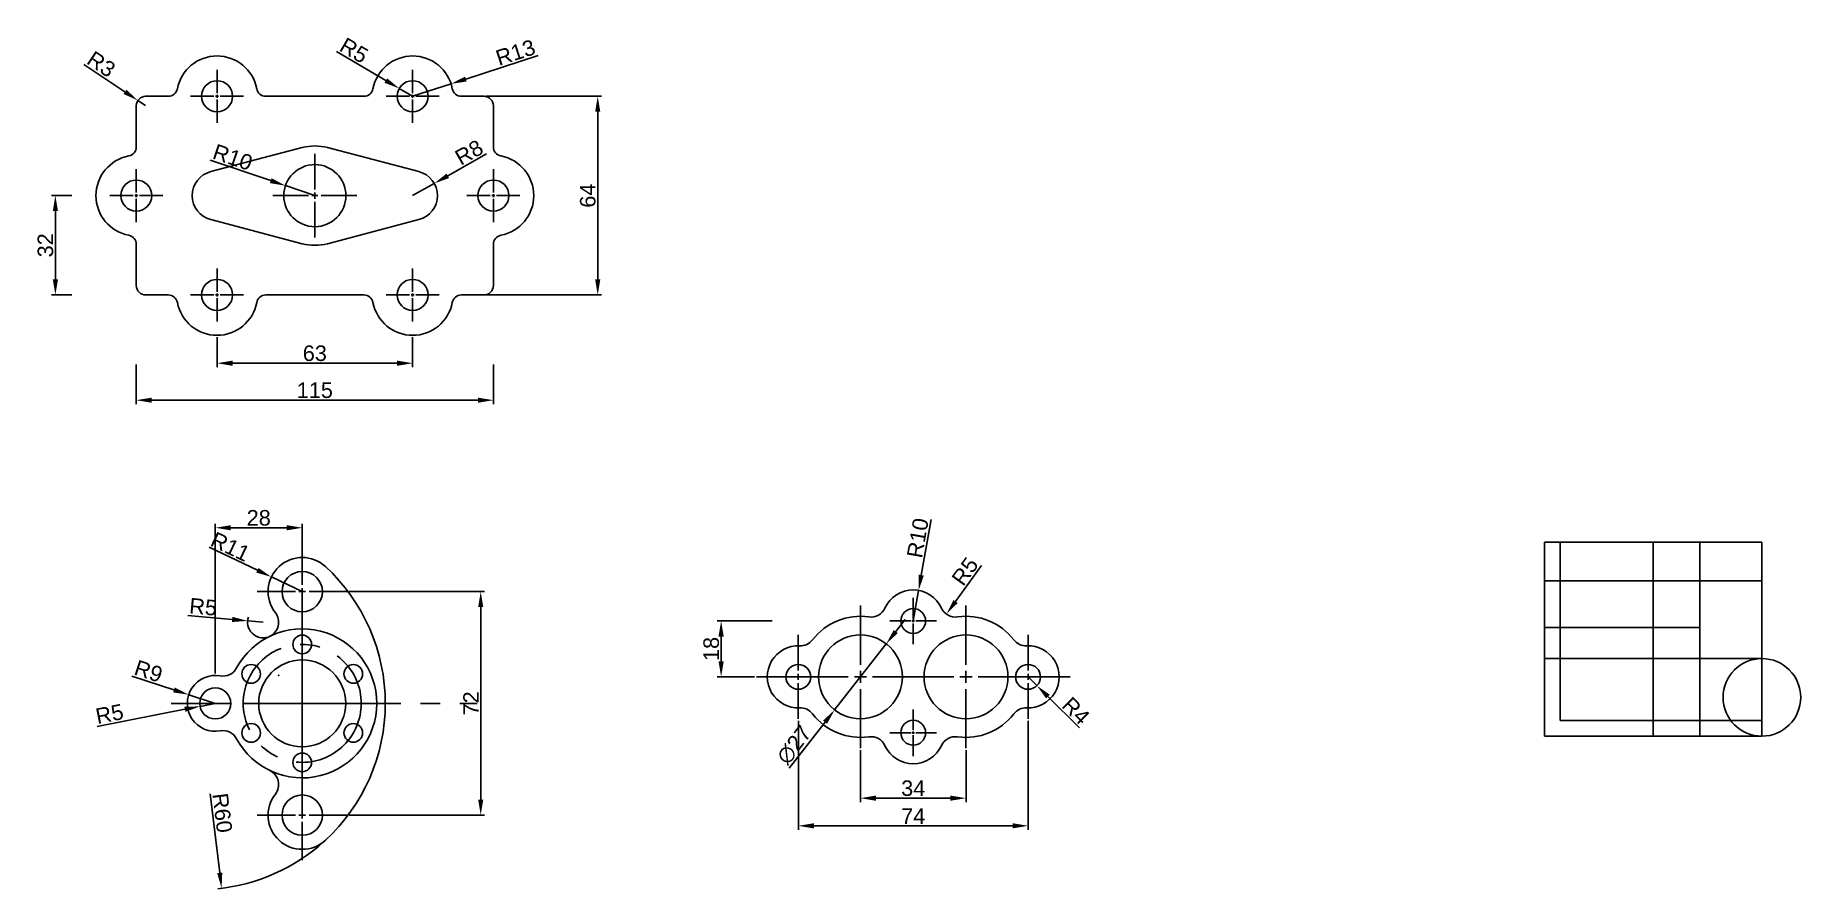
# Model space of a CAD drawing. Header units: millimetres. Extents: x 27 to 596, y 27 to 302.
import ezdxf

# ---------------------------------------------------------------- set-up
doc = ezdxf.new("R2010")
doc.units = ezdxf.units.MM
doc.linetypes.add('CENTER', pattern=[50.8, 31.75, -6.35, 6.35, -6.35])
doc.linetypes.add('CENTER2', pattern=[28.575, 19.05, -3.175, 3.175, -3.175])
for name, color, linetype in [('CENTER LINE', 1, 'CENTER'), ('CIRCLE', 3, 'Continuous'), ('DIM', 2, 'Continuous'), ('LINE', 6, 'Continuous')]:
    doc.layers.add(name, color=color, linetype=linetype)
doc.styles.get("Standard").update_dxf_attribs({"font": 'arial.ttf'})
doc.dimstyles.new('ISO-25', dxfattribs={"dimtxt": 5, "dimasz": 5, "dimexe": 1.25, "dimexo": 0.625, "dimtad": 1, "dimtxsty": 'Standard', "dimcen": 2.5, "dimadec": 0, "dimazin": 0, "dimtfac": 1, "dimtmove": 0, "dimatfit": 3, "dimfxl": 1, "dimarcsym": 0})

# ---------------------------------------------------------------- blocks, each defined once
blk = doc.blocks.new('*U1')
at = {"layer": 'CENTER LINE', "color": 0, "linetype": 'CENTER2', "transparency": 16777216}
for p, q in [((0, 2.2), (0, 14.5)), ((-14.5, 0), (-2.2, 0)), ((2.2, 0), (14.5, 0)), ((0, -14.5), (0, -2.2))]:
    blk.add_line(p, q, dxfattribs=at)
at = {"layer": 'CENTER LINE', "color": 0, "linetype": 'Continuous', "transparency": 16777216}
for p, q in [((-1.1, 0), (1.1, 0)), ((0, -1.1), (0, 1.1))]:
    blk.add_line(p, q, dxfattribs=at)
blk = doc.blocks.new('*U2')
at = {"layer": 'CENTER LINE', "color": 0, "linetype": 'CENTER2', "transparency": 16777216}
for p, q in [((0, 2.2), (0, 14.5)), ((-14.5, 0), (-2.2, 0)), ((2.2, 0), (14.5, 0)), ((0, -14.5), (0, -2.2))]:
    blk.add_line(p, q, dxfattribs=at)
at = {"layer": 'CENTER LINE', "color": 0, "linetype": 'Continuous', "transparency": 16777216}
for p, q in [((-1.1, 0), (1.1, 0)), ((0, -1.1), (0, 1.1))]:
    blk.add_line(p, q, dxfattribs=at)
blk = doc.blocks.new('*U3')
blk.add_circle((0, 0), 3)
blk = doc.blocks.new('*U4')
at = {"layer": 'CIRCLE', "color": 0, "linetype": 'ByBlock', "lineweight": -2, "transparency": 16777216}
for p, rotation in [((3238.5, 2474.45), 180), ((3222.04, 2464.95), 240), ((3254.95, 2464.95), 120), ((3222.04, 2445.95), 300.0000000000001), ((3254.95, 2445.95), 59.99999999999999)]:
    blk.add_blockref('*U3', p, dxfattribs=dict(at, rotation=rotation))
blk.add_blockref('*U3', (3238.5, 2436.45), dxfattribs=at)
blk = doc.blocks.new('*D5')
at = {"layer": 'Defpoints', "color": 0, "transparency": 16777216}
for p in [(127.92, 122.71), (170.91, 122.71), (127.92, 50.71)]:
    blk.add_point(p, dxfattribs=at)
at = {"layer": 'DIM', "color": 0, "lineweight": -2, "transparency": 16777216}
for p, q in [((128.55, 122.71), (172.16, 122.71)), ((170.91, 55.71), (170.91, 117.71)), ((128.55, 50.71), (172.16, 50.71))]:
    blk.add_line(p, q, dxfattribs=at)
at = {"layer": 'DIM', "color": 0, "transparency": 16777216}
for points in [[(170.08, 117.71), (171.74, 117.71), (170.91, 122.71)], [(170.08, 55.71), (171.74, 55.71), (170.91, 50.71)]]:
    blk.add_solid(points, dxfattribs=at)
at = {"layer": 'DIM', "color": 0, "transparency": 16777216, "insert": (167.78, 86.71), "char_height": 5, "attachment_point": 5, "rotation": 90}
blk.add_mtext('72', dxfattribs=at)
blk = doc.blocks.new('*D6')
at = {"layer": 'Defpoints', "color": 0, "transparency": 16777216}
for p in [(113.42, 143.28), (113.42, 133.71), (85.42, 95.71)]:
    blk.add_point(p, dxfattribs=at)
at = {"layer": 'DIM', "color": 0, "lineweight": -2, "transparency": 16777216}
for p, q in [((85.42, 96.33), (85.42, 144.53)), ((90.42, 143.28), (108.42, 143.28)), ((113.42, 134.33), (113.42, 144.53))]:
    blk.add_line(p, q, dxfattribs=at)
at = {"layer": 'DIM', "color": 0, "transparency": 16777216}
for points in [[(90.42, 144.12), (90.42, 142.45), (85.42, 143.28)], [(108.42, 144.12), (108.42, 142.45), (113.42, 143.28)]]:
    blk.add_solid(points, dxfattribs=at)
at = {"layer": 'DIM', "color": 0, "transparency": 16777216, "insert": (99.42, 146.46), "char_height": 5, "attachment_point": 5}
blk.add_mtext('28', dxfattribs=at)
blk = doc.blocks.new('*D7')
at = {"layer": 'Defpoints', "color": 0, "transparency": 16777216}
for p in [(103.49, 127.44), (113.42, 122.71)]:
    blk.add_point(p, dxfattribs=at)
at = {"layer": 'DIM', "color": 0, "lineweight": -2, "transparency": 16777216}
for p, q in [((83.42, 137), (98.98, 129.59)), ((113.42, 122.71), (103.49, 127.44))]:
    blk.add_line(p, q, dxfattribs=at)
at = {"layer": 'DIM', "color": 0, "transparency": 16777216}
blk.add_solid([(99.33, 130.34), (98.62, 128.84), (103.49, 127.44)], dxfattribs=at)
at = {"layer": 'DIM', "color": 0, "transparency": 16777216, "insert": (90.29, 137.2), "char_height": 5, "attachment_point": 5, "rotation": 334.5293}
blk.add_mtext('R11', dxfattribs=at)
blk = doc.blocks.new('*D8')
at = {"layer": 'Defpoints', "color": 0, "transparency": 16777216}
for p in [(95.85, 113.29), (100.83, 112.83)]:
    blk.add_point(p, dxfattribs=at)
at = {"layer": 'DIM', "color": 0, "lineweight": -2, "transparency": 16777216}
for p, q in [((76.58, 115.06), (90.87, 113.75)), ((100.83, 112.83), (95.85, 113.29))]:
    blk.add_line(p, q, dxfattribs=at)
blk.add_arc((100.83, 112.83), 5, 160.4176, 288.5664, dxfattribs=at)
at = {"layer": 'DIM', "color": 0, "transparency": 16777216}
blk.add_solid([(90.95, 114.58), (90.8, 112.92), (95.85, 113.29)], dxfattribs=at)
at = {"layer": 'DIM', "color": 0, "transparency": 16777216, "insert": (81.53, 117.79), "char_height": 5, "attachment_point": 5, "rotation": 354.7415}
blk.add_mtext('R5', dxfattribs=at)
blk = doc.blocks.new('*D9')
at = {"layer": 'Defpoints', "color": 0, "transparency": 16777216}
for p in [(76.86, 89.5), (85.42, 86.71)]:
    blk.add_point(p, dxfattribs=at)
at = {"layer": 'DIM', "color": 0, "lineweight": -2, "transparency": 16777216}
for p, q in [((58.49, 95.48), (72.11, 91.04)), ((85.42, 86.71), (76.86, 89.5))]:
    blk.add_line(p, q, dxfattribs=at)
at = {"layer": 'DIM', "color": 0, "transparency": 16777216}
blk.add_solid([(72.37, 91.84), (71.85, 90.25), (76.86, 89.5)], dxfattribs=at)
at = {"layer": 'DIM', "color": 0, "transparency": 16777216, "insert": (63.91, 97.06), "char_height": 5, "attachment_point": 5, "rotation": 341.9529}
blk.add_mtext('R9', dxfattribs=at)
blk = doc.blocks.new('*D10')
at = {"layer": 'Defpoints', "color": 0, "transparency": 16777216}
for p in [(80.51, 85.75), (85.42, 86.71)]:
    blk.add_point(p, dxfattribs=at)
at = {"layer": 'DIM', "color": 0, "lineweight": -2, "transparency": 16777216}
for p, q in [((85.42, 86.71), (80.51, 85.75)), ((47.37, 79.3), (75.61, 84.8))]:
    blk.add_line(p, q, dxfattribs=at)
at = {"layer": 'DIM', "color": 0, "transparency": 16777216}
blk.add_solid([(75.45, 85.61), (75.76, 83.98), (80.51, 85.75)], dxfattribs=at)
at = {"layer": 'DIM', "color": 0, "transparency": 16777216, "insert": (51.36, 83.3), "char_height": 5, "attachment_point": 5, "rotation": 11.023}
blk.add_mtext('R5', dxfattribs=at)
blk = doc.blocks.new('*D11')
at = {"layer": 'Defpoints', "color": 0, "transparency": 16777216}
for p in [(80.18, 86.71), (87.45, 27.15)]:
    blk.add_point(p, dxfattribs=at)
at = {"layer": 'DIM', "color": 0, "lineweight": -2, "transparency": 16777216}
blk.add_line((83.74, 57.59), (86.85, 32.11), dxfattribs=at)
blk.add_arc((80.18, 86.71), 60, 275.769, 312.1218, dxfattribs=at)
at = {"layer": 'DIM', "color": 0, "transparency": 16777216}
blk.add_solid([(87.67, 32.21), (86.02, 32.01), (87.45, 27.15)], dxfattribs=at)
at = {"layer": 'DIM', "color": 0, "transparency": 16777216, "insert": (87.69, 51.43), "char_height": 5, "attachment_point": 5, "rotation": 276.9627}
blk.add_mtext('R60', dxfattribs=at)
blk = doc.blocks.new('*U12')
at = {"layer": 'CENTER LINE', "color": 0, "linetype": 'CENTER2', "transparency": 16777216}
for p, q in [((0, 3.9), (0, 23)), ((-23, 0), (-3.9, 0)), ((3.9, 0), (23, 0)), ((0, -23), (0, -3.9))]:
    blk.add_line(p, q, dxfattribs=at)
at = {"layer": 'CENTER LINE', "color": 0, "linetype": 'Continuous', "transparency": 16777216}
for p, q in [((-1.95, 0), (1.95, 0)), ((0, -1.95), (0, 1.95))]:
    blk.add_line(p, q, dxfattribs=at)
blk = doc.blocks.new('*U13')
at = {"layer": 'CENTER LINE', "color": 0, "linetype": 'CENTER2', "transparency": 16777216}
for p, q in [((0, 2), (0, 13.5)), ((-13.5, 0), (-2, 0)), ((2, 0), (13.5, 0)), ((0, -13.5), (0, -2))]:
    blk.add_line(p, q, dxfattribs=at)
at = {"layer": 'CENTER LINE', "color": 0, "linetype": 'Continuous', "transparency": 16777216}
for p, q in [((-1, 0), (1, 0)), ((0, -1), (0, 1))]:
    blk.add_line(p, q, dxfattribs=at)
blk = doc.blocks.new('*U14')
at = {"layer": 'CENTER LINE', "color": 0, "linetype": 'CENTER2', "transparency": 16777216}
for p, q in [((0, 3.9), (0, 23)), ((-23, 0), (-3.9, 0)), ((3.9, 0), (23, 0)), ((0, -23), (0, -3.9))]:
    blk.add_line(p, q, dxfattribs=at)
at = {"layer": 'CENTER LINE', "color": 0, "linetype": 'Continuous', "transparency": 16777216}
for p, q in [((-1.95, 0), (1.95, 0)), ((0, -1.95), (0, 1.95))]:
    blk.add_line(p, q, dxfattribs=at)
blk = doc.blocks.new('*U15')
at = {"layer": 'CENTER LINE', "color": 0, "linetype": 'CENTER2', "transparency": 16777216}
for p, q in [((0, 2), (0, 13.5)), ((-13.5, 0), (-2, 0)), ((2, 0), (13.5, 0)), ((0, -13.5), (0, -2))]:
    blk.add_line(p, q, dxfattribs=at)
at = {"layer": 'CENTER LINE', "color": 0, "linetype": 'Continuous', "transparency": 16777216}
for p, q in [((-1, 0), (1, 0)), ((0, -1), (0, 1))]:
    blk.add_line(p, q, dxfattribs=at)
blk = doc.blocks.new('*U16')
at = {"layer": 'CENTER LINE', "color": 0, "linetype": 'CENTER2', "transparency": 16777216}
for p, q in [((0, 0.8), (0, 7.5)), ((-7.5, 0), (-0.8, 0)), ((0.8, 0), (7.5, 0)), ((0, -7.5), (0, -0.8))]:
    blk.add_line(p, q, dxfattribs=at)
at = {"layer": 'CENTER LINE', "color": 0, "linetype": 'Continuous', "transparency": 16777216}
for p, q in [((-0.4, 0), (0.4, 0)), ((0, -0.4), (0, 0.4))]:
    blk.add_line(p, q, dxfattribs=at)
blk = doc.blocks.new('*U17')
at = {"layer": 'CENTER LINE', "color": 0, "linetype": 'CENTER2', "transparency": 16777216}
for p, q in [((0, 0.8), (0, 7.5)), ((-7.5, 0), (-0.8, 0)), ((0.8, 0), (7.5, 0)), ((0, -7.5), (0, -0.8))]:
    blk.add_line(p, q, dxfattribs=at)
at = {"layer": 'CENTER LINE', "color": 0, "linetype": 'Continuous', "transparency": 16777216}
for p, q in [((-0.4, 0), (0.4, 0)), ((0, -0.4), (0, 0.4))]:
    blk.add_line(p, q, dxfattribs=at)
blk = doc.blocks.new('*D18')
at = {"layer": 'Defpoints', "color": 0, "transparency": 16777216}
for p in [(273.21, 81.75), (347.21, 81.75), (347.21, 47.27)]:
    blk.add_point(p, dxfattribs=at)
at = {"layer": 'DIM', "color": 0, "lineweight": -2, "transparency": 16777216}
for p, q in [((273.21, 81.13), (273.21, 46.02)), ((347.21, 81.13), (347.21, 46.02)), ((278.21, 47.27), (342.21, 47.27))]:
    blk.add_line(p, q, dxfattribs=at)
at = {"layer": 'DIM', "color": 0, "transparency": 16777216}
for points in [[(278.21, 48.1), (278.21, 46.43), (273.21, 47.27)], [(342.21, 48.1), (342.21, 46.43), (347.21, 47.27)]]:
    blk.add_solid(points, dxfattribs=at)
at = {"layer": 'DIM', "color": 0, "transparency": 16777216, "insert": (310.21, 50.39), "char_height": 5, "attachment_point": 5}
blk.add_mtext('74', dxfattribs=at)
blk = doc.blocks.new('*D19')
at = {"layer": 'Defpoints', "color": 0, "transparency": 16777216}
for p in [(293.21, 72.25), (327.21, 72.25), (327.21, 56.18)]:
    blk.add_point(p, dxfattribs=at)
at = {"layer": 'DIM', "color": 0, "lineweight": -2, "transparency": 16777216}
for p, q in [((293.21, 71.63), (293.21, 54.93)), ((327.21, 71.63), (327.21, 54.93)), ((298.21, 56.18), (322.21, 56.18))]:
    blk.add_line(p, q, dxfattribs=at)
at = {"layer": 'DIM', "color": 0, "transparency": 16777216}
for points in [[(298.21, 57.01), (298.21, 55.34), (293.21, 56.18)], [(322.21, 57.01), (322.21, 55.34), (327.21, 56.18)]]:
    blk.add_solid(points, dxfattribs=at)
at = {"layer": 'DIM', "color": 0, "transparency": 16777216, "insert": (310.21, 59.36), "char_height": 5, "attachment_point": 5}
blk.add_mtext('34', dxfattribs=at)
blk = doc.blocks.new('*D20')
at = {"layer": 'Defpoints', "color": 0, "transparency": 16777216}
for p in [(265.36, 113.25), (248.34, 95.25), (259.71, 95.25)]:
    blk.add_point(p, dxfattribs=at)
at = {"layer": 'DIM', "color": 0, "lineweight": -2, "transparency": 16777216}
for p, q in [((264.74, 113.25), (247.09, 113.25)), ((248.34, 108.25), (248.34, 100.25)), ((259.08, 95.25), (247.09, 95.25))]:
    blk.add_line(p, q, dxfattribs=at)
at = {"layer": 'DIM', "color": 0, "transparency": 16777216}
for points in [[(247.51, 108.25), (249.17, 108.25), (248.34, 113.25)], [(247.51, 100.25), (249.17, 100.25), (248.34, 95.25)]]:
    blk.add_solid(points, dxfattribs=at)
at = {"layer": 'DIM', "color": 0, "transparency": 16777216, "insert": (245.16, 104.25), "char_height": 5, "attachment_point": 5, "rotation": 90}
blk.add_mtext('18', dxfattribs=at)
blk = doc.blocks.new('*D21')
at = {"layer": 'Defpoints', "color": 0, "transparency": 16777216}
for p in [(311.94, 123.1), (310.21, 113.25)]:
    blk.add_point(p, dxfattribs=at)
at = {"layer": 'DIM', "color": 0, "lineweight": -2, "transparency": 16777216}
for p, q in [((315.96, 145.93), (312.81, 128.03)), ((310.21, 113.25), (311.94, 123.1))]:
    blk.add_line(p, q, dxfattribs=at)
at = {"layer": 'DIM', "color": 0, "transparency": 16777216}
blk.add_solid([(311.99, 128.17), (313.63, 127.88), (311.94, 123.1)], dxfattribs=at)
at = {"layer": 'DIM', "color": 0, "transparency": 16777216, "insert": (311.69, 139.99), "char_height": 5, "attachment_point": 5, "rotation": 80.0071}
blk.add_mtext('R10', dxfattribs=at)
blk = doc.blocks.new('*D22')
at = {"layer": 'Defpoints', "color": 0, "transparency": 16777216}
for p in [(323.83, 119.52), (320.92, 115.46)]:
    blk.add_point(p, dxfattribs=at)
at = {"layer": 'DIM', "color": 0, "lineweight": -2, "transparency": 16777216}
blk.add_line((332.2, 131.18), (323.83, 119.52), dxfattribs=at)
at = {"layer": 'DIM', "color": 0, "transparency": 16777216}
blk.add_solid([(323.16, 120.01), (324.51, 119.03), (320.92, 115.46)], dxfattribs=at)
at = {"layer": 'DIM', "color": 0, "transparency": 16777216, "insert": (326.9, 129.23), "char_height": 5, "attachment_point": 5, "rotation": 54.315}
blk.add_mtext('R5', dxfattribs=at)
blk = doc.blocks.new('*D23')
at = {"layer": 'Defpoints', "color": 0, "transparency": 16777216}
for p in [(347.21, 95.25), (350.04, 92.43)]:
    blk.add_point(p, dxfattribs=at)
at = {"layer": 'DIM', "color": 0, "lineweight": -2, "transparency": 16777216}
for p, q in [((347.21, 95.25), (350.04, 92.43)), ((363.73, 78.84), (353.59, 88.91))]:
    blk.add_line(p, q, dxfattribs=at)
at = {"layer": 'DIM', "color": 0, "transparency": 16777216}
blk.add_solid([(354.18, 89.5), (353, 88.32), (350.04, 92.43)], dxfattribs=at)
at = {"layer": 'DIM', "color": 0, "transparency": 16777216, "insert": (362.64, 84.33), "char_height": 5, "attachment_point": 5, "rotation": 315.198}
blk.add_mtext('R4', dxfattribs=at)
blk = doc.blocks.new('*D24')
at = {"layer": 'Defpoints', "color": 0, "transparency": 16777216}
for p in [(301.51, 105.9), (284.9, 84.61)]:
    blk.add_point(p, dxfattribs=at)
at = {"layer": 'DIM', "color": 0, "lineweight": -2, "transparency": 16777216}
for p, q in [((304.58, 109.84), (307.66, 113.78)), ((301.51, 105.9), (284.9, 84.61)), ((270.23, 65.8), (281.83, 80.67))]:
    blk.add_line(p, q, dxfattribs=at)
at = {"layer": 'DIM', "color": 0, "transparency": 16777216}
for points in [[(303.93, 110.35), (305.24, 109.33), (301.51, 105.9)], [(281.17, 81.18), (282.48, 80.15), (284.9, 84.61)]]:
    blk.add_solid(points, dxfattribs=at)
at = {"layer": 'DIM', "color": 0, "transparency": 16777216, "insert": (271.88, 73.3), "char_height": 5, "attachment_point": 5, "rotation": 52.0429}
blk.add_mtext('∅27', dxfattribs=at)
blk = doc.blocks.new('*U30')
at = {"layer": 'CENTER LINE', "color": 0, "linetype": 'CENTER2', "transparency": 16777216}
for p, q in [((0, 1), (0, 8.5)), ((-8.5, 0), (-1, 0)), ((1, 0), (8.5, 0)), ((0, -8.5), (0, -1))]:
    blk.add_line(p, q, dxfattribs=at)
at = {"layer": 'CENTER LINE', "color": 0, "linetype": 'Continuous', "transparency": 16777216}
for p, q in [((-0.5, 0), (0.5, 0)), ((0, -0.5), (0, 0.5))]:
    blk.add_line(p, q, dxfattribs=at)
blk = doc.blocks.new('*U31')
at = {"layer": 'CENTER LINE', "color": 0, "linetype": 'CENTER2', "transparency": 16777216}
for p, q in [((0, 1), (0, 8.5)), ((-8.5, 0), (-1, 0)), ((1, 0), (8.5, 0)), ((0, -8.5), (0, -1))]:
    blk.add_line(p, q, dxfattribs=at)
at = {"layer": 'CENTER LINE', "color": 0, "linetype": 'Continuous', "transparency": 16777216}
for p, q in [((-0.5, 0), (0.5, 0)), ((0, -0.5), (0, 0.5))]:
    blk.add_line(p, q, dxfattribs=at)
blk = doc.blocks.new('*U32')
at = {"layer": 'CENTER LINE', "color": 0, "linetype": 'CENTER2', "transparency": 16777216}
for p, q in [((0, 1), (0, 8.5)), ((-8.5, 0), (-1, 0)), ((1, 0), (8.5, 0)), ((0, -8.5), (0, -1))]:
    blk.add_line(p, q, dxfattribs=at)
at = {"layer": 'CENTER LINE', "color": 0, "linetype": 'Continuous', "transparency": 16777216}
for p, q in [((-0.5, 0), (0.5, 0)), ((0, -0.5), (0, 0.5))]:
    blk.add_line(p, q, dxfattribs=at)
blk = doc.blocks.new('*U33')
at = {"layer": 'CENTER LINE', "color": 0, "linetype": 'CENTER2', "transparency": 16777216}
for p, q in [((0, 2), (0, 13.5)), ((-13.5, 0), (-2, 0)), ((2, 0), (13.5, 0)), ((0, -13.5), (0, -2))]:
    blk.add_line(p, q, dxfattribs=at)
at = {"layer": 'CENTER LINE', "color": 0, "linetype": 'Continuous', "transparency": 16777216}
for p, q in [((-1, 0), (1, 0)), ((0, -1), (0, 1))]:
    blk.add_line(p, q, dxfattribs=at)
blk = doc.blocks.new('*U34')
at = {"layer": 'CENTER LINE', "color": 0, "linetype": 'CENTER2', "transparency": 16777216}
for p, q in [((0, 1), (0, 8.5)), ((-8.5, 0), (-1, 0)), ((1, 0), (8.5, 0)), ((0, -8.5), (0, -1))]:
    blk.add_line(p, q, dxfattribs=at)
at = {"layer": 'CENTER LINE', "color": 0, "linetype": 'Continuous', "transparency": 16777216}
for p, q in [((-0.5, 0), (0.5, 0)), ((0, -0.5), (0, 0.5))]:
    blk.add_line(p, q, dxfattribs=at)
blk = doc.blocks.new('*U35')
at = {"layer": 'CENTER LINE', "color": 0, "linetype": 'CENTER2', "transparency": 16777216}
for p, q in [((0, 1), (0, 8.5)), ((-8.5, 0), (-1, 0)), ((1, 0), (8.5, 0)), ((0, -8.5), (0, -1))]:
    blk.add_line(p, q, dxfattribs=at)
at = {"layer": 'CENTER LINE', "color": 0, "linetype": 'Continuous', "transparency": 16777216}
for p, q in [((-0.5, 0), (0.5, 0)), ((0, -0.5), (0, 0.5))]:
    blk.add_line(p, q, dxfattribs=at)
blk = doc.blocks.new('*U37')
at = {"layer": 'CENTER LINE', "color": 0, "linetype": 'CENTER2', "transparency": 16777216}
for p, q in [((0, 1), (0, 8.5)), ((-8.5, 0), (-1, 0)), ((1, 0), (8.5, 0)), ((0, -8.5), (0, -1))]:
    blk.add_line(p, q, dxfattribs=at)
at = {"layer": 'CENTER LINE', "color": 0, "linetype": 'Continuous', "transparency": 16777216}
for p, q in [((-0.5, 0), (0.5, 0)), ((0, -0.5), (0, 0.5))]:
    blk.add_line(p, q, dxfattribs=at)
blk = doc.blocks.new('*U38')
at = {"layer": 'CENTER LINE', "color": 0, "linetype": 'CENTER2', "transparency": 16777216}
for p, q in [((0, 1), (0, 8.5)), ((-8.5, 0), (-1, 0)), ((1, 0), (8.5, 0)), ((0, -8.5), (0, -1))]:
    blk.add_line(p, q, dxfattribs=at)
at = {"layer": 'CENTER LINE', "color": 0, "linetype": 'Continuous', "transparency": 16777216}
for p, q in [((-0.5, 0), (0.5, 0)), ((0, -0.5), (0, 0.5))]:
    blk.add_line(p, q, dxfattribs=at)
blk = doc.blocks.new('*U39')
at = {"layer": 'CENTER LINE', "color": 0, "linetype": 'CENTER2', "transparency": 16777216}
for p, q in [((0, 1), (0, 8.5)), ((-8.5, 0), (-1, 0)), ((1, 0), (8.5, 0)), ((0, -8.5), (0, -1))]:
    blk.add_line(p, q, dxfattribs=at)
at = {"layer": 'CENTER LINE', "color": 0, "linetype": 'Continuous', "transparency": 16777216}
for p, q in [((-0.5, 0), (0.5, 0)), ((0, -0.5), (0, 0.5))]:
    blk.add_line(p, q, dxfattribs=at)
blk = doc.blocks.new('*D40')
at = {"layer": 'Defpoints', "color": 0, "transparency": 16777216}
for p in [(33.91, 250.28), (39.87, 250.28), (39.87, 218.28)]:
    blk.add_point(p, dxfattribs=at)
at = {"layer": 'DIM', "color": 0, "lineweight": -2, "transparency": 16777216}
for p, q in [((39.25, 250.28), (32.66, 250.28)), ((33.91, 223.28), (33.91, 245.28)), ((39.25, 218.28), (32.66, 218.28))]:
    blk.add_line(p, q, dxfattribs=at)
at = {"layer": 'DIM', "color": 0, "transparency": 16777216}
for points in [[(33.08, 245.28), (34.75, 245.28), (33.91, 250.28)], [(33.08, 223.28), (34.75, 223.28), (33.91, 218.28)]]:
    blk.add_solid(points, dxfattribs=at)
at = {"layer": 'DIM', "color": 0, "transparency": 16777216, "insert": (30.73, 234.28), "char_height": 5, "attachment_point": 5, "rotation": 90}
blk.add_mtext('32', dxfattribs=at)
blk = doc.blocks.new('*D41')
at = {"layer": 'Defpoints', "color": 0, "transparency": 16777216}
for p in [(85.98, 205.28), (148.98, 205.28), (148.98, 196.29)]:
    blk.add_point(p, dxfattribs=at)
at = {"layer": 'DIM', "color": 0, "lineweight": -2, "transparency": 16777216}
for p, q in [((85.98, 204.65), (85.98, 195.04)), ((148.98, 204.65), (148.98, 195.04)), ((90.98, 196.29), (143.98, 196.29))]:
    blk.add_line(p, q, dxfattribs=at)
at = {"layer": 'DIM', "color": 0, "transparency": 16777216}
for points in [[(90.98, 197.12), (90.98, 195.46), (85.98, 196.29)], [(143.98, 197.12), (143.98, 195.46), (148.98, 196.29)]]:
    blk.add_solid(points, dxfattribs=at)
at = {"layer": 'DIM', "color": 0, "transparency": 16777216, "insert": (117.48, 199.47), "char_height": 5, "attachment_point": 5}
blk.add_mtext('63', dxfattribs=at)
blk = doc.blocks.new('*D42')
at = {"layer": 'Defpoints', "color": 0, "transparency": 16777216}
for p in [(59.98, 196.48), (174.98, 196.48), (174.98, 184.38)]:
    blk.add_point(p, dxfattribs=at)
at = {"layer": 'DIM', "color": 0, "lineweight": -2, "transparency": 16777216}
for p, q in [((59.98, 195.86), (59.98, 183.13)), ((174.98, 195.86), (174.98, 183.13)), ((64.98, 184.38), (169.98, 184.38))]:
    blk.add_line(p, q, dxfattribs=at)
at = {"layer": 'DIM', "color": 0, "transparency": 16777216}
for points in [[(64.98, 185.21), (64.98, 183.55), (59.98, 184.38)], [(169.98, 185.21), (169.98, 183.55), (174.98, 184.38)]]:
    blk.add_solid(points, dxfattribs=at)
at = {"layer": 'DIM', "color": 0, "transparency": 16777216, "insert": (117.48, 187.56), "char_height": 5, "attachment_point": 5}
blk.add_mtext('115', dxfattribs=at)
blk = doc.blocks.new('*D43')
at = {"layer": 'Defpoints', "color": 0, "transparency": 16777216}
for p in [(171.98, 282.28), (171.98, 218.28), (208.59, 218.28)]:
    blk.add_point(p, dxfattribs=at)
at = {"layer": 'DIM', "color": 0, "lineweight": -2, "transparency": 16777216}
for p, q in [((172.61, 282.28), (209.84, 282.28)), ((208.59, 277.28), (208.59, 223.28)), ((172.61, 218.28), (209.84, 218.28))]:
    blk.add_line(p, q, dxfattribs=at)
at = {"layer": 'DIM', "color": 0, "transparency": 16777216}
for points in [[(207.76, 277.28), (209.43, 277.28), (208.59, 282.28)], [(207.76, 223.28), (209.43, 223.28), (208.59, 218.28)]]:
    blk.add_solid(points, dxfattribs=at)
at = {"layer": 'DIM', "color": 0, "transparency": 16777216, "insert": (205.41, 250.28), "char_height": 5, "attachment_point": 5, "rotation": 90}
blk.add_mtext('64', dxfattribs=at)
blk = doc.blocks.new('*D44')
at = {"layer": 'Defpoints', "color": 0, "transparency": 16777216}
for p in [(148.98, 250.28), (155.95, 254.21)]:
    blk.add_point(p, dxfattribs=at)
at = {"layer": 'DIM', "color": 0, "lineweight": -2, "transparency": 16777216}
for p, q in [((172.78, 263.7), (160.31, 256.66)), ((148.98, 250.28), (155.95, 254.21))]:
    blk.add_line(p, q, dxfattribs=at)
at = {"layer": 'DIM', "color": 0, "transparency": 16777216}
blk.add_solid([(159.9, 257.39), (160.72, 255.94), (155.95, 254.21)], dxfattribs=at)
at = {"layer": 'DIM', "color": 0, "transparency": 16777216, "insert": (167.16, 264.18), "char_height": 5, "attachment_point": 5, "rotation": 29.423}
blk.add_mtext('R8', dxfattribs=at)
blk = doc.blocks.new('*D45')
at = {"layer": 'Defpoints', "color": 0, "transparency": 16777216}
for p in [(161.35, 286.29), (148.98, 282.28)]:
    blk.add_point(p, dxfattribs=at)
at = {"layer": 'DIM', "color": 0, "lineweight": -2, "transparency": 16777216}
for p, q in [((189.38, 295.39), (166.11, 287.83)), ((148.98, 282.28), (161.35, 286.29))]:
    blk.add_line(p, q, dxfattribs=at)
at = {"layer": 'DIM', "color": 0, "transparency": 16777216}
blk.add_solid([(165.85, 288.63), (166.36, 287.04), (161.35, 286.29)], dxfattribs=at)
at = {"layer": 'DIM', "color": 0, "transparency": 16777216, "insert": (182.12, 296.38), "char_height": 5, "attachment_point": 5, "rotation": 17.9788}
blk.add_mtext('R13', dxfattribs=at)
blk = doc.blocks.new('*D46')
at = {"layer": 'Defpoints', "color": 0, "transparency": 16777216}
for p in [(144.67, 284.81), (148.98, 282.28)]:
    blk.add_point(p, dxfattribs=at)
at = {"layer": 'DIM', "color": 0, "lineweight": -2, "transparency": 16777216}
for p, q in [((124.47, 296.68), (140.36, 287.34)), ((148.98, 282.28), (144.67, 284.81))]:
    blk.add_line(p, q, dxfattribs=at)
at = {"layer": 'DIM', "color": 0, "transparency": 16777216}
blk.add_solid([(140.78, 288.06), (139.94, 286.62), (144.67, 284.81)], dxfattribs=at)
at = {"layer": 'DIM', "color": 0, "transparency": 16777216, "insert": (130.1, 297.04), "char_height": 5, "attachment_point": 5, "rotation": 329.5717}
blk.add_mtext('R5', dxfattribs=at)
blk = doc.blocks.new('*D47')
at = {"layer": 'Defpoints', "color": 0, "transparency": 16777216}
for p in [(60.49, 280.94), (62.98, 279.28)]:
    blk.add_point(p, dxfattribs=at)
at = {"layer": 'DIM', "color": 0, "lineweight": -2, "transparency": 16777216}
for p, q in [((43.05, 292.56), (56.33, 283.71)), ((62.98, 279.28), (60.49, 280.94))]:
    blk.add_line(p, q, dxfattribs=at)
at = {"layer": 'DIM', "color": 0, "transparency": 16777216}
blk.add_solid([(56.79, 284.41), (55.86, 283.02), (60.49, 280.94)], dxfattribs=at)
at = {"layer": 'DIM', "color": 0, "transparency": 16777216, "insert": (48.69, 292.62), "char_height": 5, "attachment_point": 5, "rotation": 326.338}
blk.add_mtext('R3', dxfattribs=at)
blk = doc.blocks.new('*D48')
at = {"layer": 'Defpoints', "color": 0, "transparency": 16777216}
for p in [(108.01, 253.49), (117.48, 250.28)]:
    blk.add_point(p, dxfattribs=at)
at = {"layer": 'DIM', "color": 0, "lineweight": -2, "transparency": 16777216}
for p, q in [((83.76, 261.72), (103.28, 255.1)), ((117.48, 250.28), (108.01, 253.49))]:
    blk.add_line(p, q, dxfattribs=at)
at = {"layer": 'DIM', "color": 0, "transparency": 16777216}
blk.add_solid([(103.55, 255.89), (103.01, 254.31), (108.01, 253.49)], dxfattribs=at)
at = {"layer": 'DIM', "color": 0, "transparency": 16777216, "insert": (91.02, 262.61), "char_height": 5, "attachment_point": 5, "rotation": 341.2595}
blk.add_mtext('R10', dxfattribs=at)

msp = doc.modelspace()

# ---------------------------------------------------------------- linework, layer by layer
at = {"layer": 'CENTER LINE'}
for p, q in [((90.421, 86.707), (71.249, 86.707)), ((113.421, 86.707), (94.421, 86.707)), ((113.421, 86.707), (169.782, 86.707))]:
    msp.add_line(p, q, dxfattribs=at)
msp.add_circle((113.421, 86.707), 19, dxfattribs=at)
msp.add_point((105.785, 95.769), dxfattribs=at)
at = {"layer": 'CIRCLE'}
for centre, radius in [((85.984, 282.279), 5), ((148.984, 282.279), 5), ((148.984, 282.279), 5), ((117.484, 250.279), 10), ((59.984, 250.279), 5), ((174.984, 250.279), 5), ((174.984, 250.279), 5), ((85.984, 218.279), 5), ((148.984, 218.279), 5), ((148.984, 218.279), 5), ((113.421, 122.707), 6.5), ((310.205, 113.253), 4), ((293.205, 95.253), 13.5), ((327.205, 95.253), 13.5), ((113.421, 86.707), 14), ((273.205, 95.253), 4), ((347.205, 95.253), 4), ((583.546, 88.65), 12.5), ((85.421, 86.707), 5), ((310.205, 77.253), 4), ((113.421, 50.707), 6.5)]:
    msp.add_circle(centre, radius, dxfattribs=at)
for centre, radius, start, end in [((85.984, 282.279), 13, 10.80692, 169.19308), ((148.984, 282.279), 13, 10.80692, 169.19308), ((148.984, 282.279), 13, 10.80692, 169.19308), ((70.268, 285.279), 3, 270, 349.19308), ((101.701, 285.279), 3, 190.80692, 270), ((133.268, 285.279), 3, 270, 349.19308), ((164.701, 285.279), 3, 190.80692, 270), ((62.984, 279.279), 3, 90, 180), ((171.984, 279.279), 3, 0, 90), ((59.984, 250.279), 13, 100.80692, 259.19308), ((56.984, 265.995), 3, 280.80692, 0), ((117.484, 250.279), 16, 75.28754, 104.71246), ((177.984, 265.995), 3, 180, 259.19308), ((174.984, 250.279), 13, 280.80692, 79.19308), ((174.984, 250.279), 13, 280.80692, 79.19308), ((85.984, 250.279), 8, 104.71246, 255.28754), ((148.984, 250.279), 8, 284.71246, 75.28754), ((148.984, 250.279), 8, 284.71246, 75.28754), ((56.984, 234.562), 3, 0, 79.19308), ((117.484, 250.279), 16, 255.28754, 284.71246), ((177.984, 234.562), 3, 100.80692, 180), ((62.984, 221.279), 3, 180, 270), ((70.268, 215.279), 3, 10.80692, 90), ((101.701, 215.279), 3, 90, 169.19308), ((133.268, 215.279), 3, 10.80692, 90), ((164.701, 215.279), 3, 90, 169.19308), ((171.984, 221.279), 3, 270, 0), ((85.984, 218.279), 13, 190.80692, 349.19308), ((148.984, 218.279), 13, 190.80692, 349.19308), ((113.421, 122.707), 11, 47.28136, 218.11104), ((80.18, 86.707), 60, 312.71864, 47.28136), ((310.205, 113.253), 10, 24.69519, 155.30481), ((100.832, 112.832), 5, 295.72839, 38.11104), ((293.205, 95.253), 19.5, 82.08947, 142.28575), ((296.577, 119.52), 5, 262.08947, 335.30481), ((323.834, 119.52), 5, 204.69519, 277.91053), ((327.205, 95.253), 19.5, 37.71425, 97.91053), ((113.421, 86.707), 24, 208.36655, 151.63345), ((273.205, 95.253), 10, 87.63588, 272.36412), ((273.824, 110.24), 5, 267.63588, 322.28575), ((346.587, 110.24), 5, 217.71425, 272.36412), ((347.205, 95.253), 10, 267.63588, 92.36412), ((87.903, 100.486), 5, 259.78771, 331.63345), ((85.421, 86.707), 9, 79.78771, 280.21229), ((273.824, 80.266), 5, 37.71425, 92.36412), ((293.205, 95.253), 19.5, 217.71425, 277.91053), ((327.205, 95.253), 19.5, 262.08947, 322.28575), ((346.587, 80.266), 5, 87.63588, 142.28575), ((87.903, 72.929), 5, 28.36655, 100.21229), ((296.577, 70.986), 5, 24.69519, 97.91053), ((323.834, 70.986), 5, 82.08947, 155.30481), ((310.205, 77.253), 10, 204.69519, 335.30481), ((100.832, 60.582), 5, 321.88896, 64.27161), ((113.421, 50.707), 11, 141.88896, 312.71864)]:
    msp.add_arc(centre, radius, start, end, dxfattribs=at)
at = {"layer": 'LINE'}
for p, q in [((59.984, 265.995), (59.984, 279.279)), ((62.984, 282.279), (70.268, 282.279)), ((101.701, 282.279), (133.268, 282.279)), ((164.701, 282.279), (171.984, 282.279)), ((171.984, 282.279), (164.701, 282.279)), ((174.984, 279.279), (174.984, 265.995)), ((174.984, 265.995), (174.984, 279.279)), ((83.953, 258.016), (113.421, 265.754)), ((121.548, 265.754), (151.016, 258.016)), ((113.421, 234.803), (83.953, 242.541)), ((121.548, 234.803), (151.016, 242.541)), ((59.984, 221.279), (59.984, 234.562)), ((174.984, 234.562), (174.984, 221.279)), ((174.984, 221.279), (174.984, 234.562)), ((70.268, 218.279), (62.984, 218.279)), ((133.268, 218.279), (101.701, 218.279)), ((171.984, 218.279), (164.701, 218.279)), ((164.701, 218.279), (171.984, 218.279)), ((513.546, 138.65), (583.546, 138.65)), ((513.546, 76.15), (513.546, 138.65)), ((518.546, 81.15), (518.546, 138.65)), ((548.546, 76.15), (548.546, 138.65)), ((563.546, 138.65), (563.546, 76.15)), ((583.546, 138.65), (583.546, 76.15)), ((513.546, 126.15), (583.546, 126.15)), ((113.421, 122.707), (113.421, 116.207)), ((113.421, 111.707), (113.421, 50.707)), ((563.546, 111.15), (513.546, 111.15)), ((513.546, 101.15), (583.546, 101.15)), ((583.546, 81.15), (518.546, 81.15)), ((583.546, 76.15), (513.546, 76.15))]:
    msp.add_line(p, q, dxfattribs=at)

# ---------------------------------------------------------------- block references
at = {"layer": 'CENTER LINE', "linetype": 'CENTER2'}
for name, p in [('*U34', (85.984, 282.279)), ('*U35', (148.984, 282.279)), ('*U39', (148.984, 282.279)), ('*U33', (117.484, 250.279)), ('*U32', (59.984, 250.279)), ('*U38', (174.984, 250.279)), ('*U31', (85.984, 218.279)), ('*U30', (148.984, 218.279)), ('*U37', (148.984, 218.279)), ('*U1', (113.421, 122.707)), ('*U16', (310.205, 113.253)), ('*U12', (293.205, 95.253)), ('*U14', (327.205, 95.253)), ('*U13', (273.205, 95.253)), ('*U15', (347.205, 95.253)), ('*U17', (310.205, 77.253)), ('*U2', (113.421, 50.707))]:
    msp.add_blockref(name, p, dxfattribs=at)
at = {"layer": 'CIRCLE'}
msp.add_blockref('*U4', (-3125.076, -2368.747), dxfattribs=at)

# ---------------------------------------------------------------- dimensions: what is measured, and where the dimension line sits
at = {"layer": 'DIM'}
for center, mpoint, picture, middle in [((148.984, 282.279), (144.673, 284.811), '*D46', (128.498, 294.312)), ((62.984, 279.279), (60.487, 280.941), '*D47', (46.923, 289.975)), ((148.984, 282.279), (161.35, 286.291), '*D45', (183.105, 293.351)), ((117.484, 250.279), (108.015, 253.491), '*D48', (89.998, 259.604)), ((323.834, 119.52), (320.917, 115.459), '*D22', (329.477, 127.378)), ((85.421, 86.707), (80.513, 85.751), '*D10', (51.963, 80.19)), ((80.18, 86.707), (87.453, 27.15), '*D11', (84.535, 51.044))]:
    dim = msp.add_radius_dim(center=center, mpoint=mpoint, dimstyle='ISO-25', dxfattribs=at)
    dim.commit()
    dim.dimension.update_dxf_attribs({"geometry": picture, "text_midpoint": middle, "dimtype": 164})
for base, p1, p2, picture, middle in [((208.592, 218.279), (171.984, 282.279), (171.984, 218.279), '*D43', (205.414, 250.279)), ((33.912, 250.279), (39.872, 218.279), (39.872, 250.279), '*D40', (30.732, 234.279)), ((170.911, 122.707), (127.921, 50.707), (127.921, 122.707), '*D5', (167.776, 86.707)), ((248.34, 95.253), (265.365, 113.253), (259.705, 95.253), '*D20', (245.162, 104.253))]:
    dim = msp.add_linear_dim(base=base, p1=p1, p2=p2, angle=90, dimstyle='ISO-25', dxfattribs=at)
    dim.commit()
    dim.dimension.update_dxf_attribs({"geometry": picture, "text_midpoint": middle})
for center, mpoint, picture, middle in [((148.984, 250.279), (155.953, 254.209), '*D44', (167.162, 264.179)), ((113.421, 122.707), (103.49, 127.438), '*D7', (90.289, 137.199)), ((310.205, 113.253), (311.941, 123.101), '*D21', (311.69, 139.991)), ((100.832, 112.832), (95.853, 113.291), '*D8', (81.53, 117.79)), ((85.421, 86.707), (76.864, 89.495), '*D9', (63.908, 97.059)), ((347.205, 95.253), (350.044, 92.434), '*D23', (362.638, 84.331))]:
    dim = msp.add_radius_dim(center=center, mpoint=mpoint, dimstyle='ISO-25', dxfattribs=at)
    dim.commit()
    dim.dimension.update_dxf_attribs({"geometry": picture, "text_midpoint": middle})
for base, p1, p2, picture, middle in [((148.984, 196.29), (85.984, 205.279), (148.984, 205.279), '*D41', (117.484, 199.469)), ((174.984, 184.379), (59.984, 196.482), (174.984, 196.482), '*D42', (117.484, 187.557)), ((113.421, 143.282), (85.421, 95.707), (113.421, 133.707), '*D6', (99.421, 146.46)), ((347.205, 47.267), (273.205, 81.753), (347.205, 81.753), '*D18', (310.205, 50.392)), ((327.205, 56.177), (293.205, 72.253), (327.205, 72.253), '*D19', (310.205, 59.357))]:
    dim = msp.add_linear_dim(base=base, p1=p1, p2=p2, dimstyle='ISO-25', dxfattribs=at)
    dim.commit()
    dim.dimension.update_dxf_attribs({"geometry": picture, "text_midpoint": middle})
dim = msp.add_diameter_dim_2p(p1=(301.509, 105.897), p2=(284.902, 84.609), dimstyle='ISO-25', dxfattribs=at)
dim.commit()
dim.dimension.update_dxf_attribs({"geometry": '*D24', "text_midpoint": (271.875, 73.303)})

doc.saveas('drawing.dxf')
